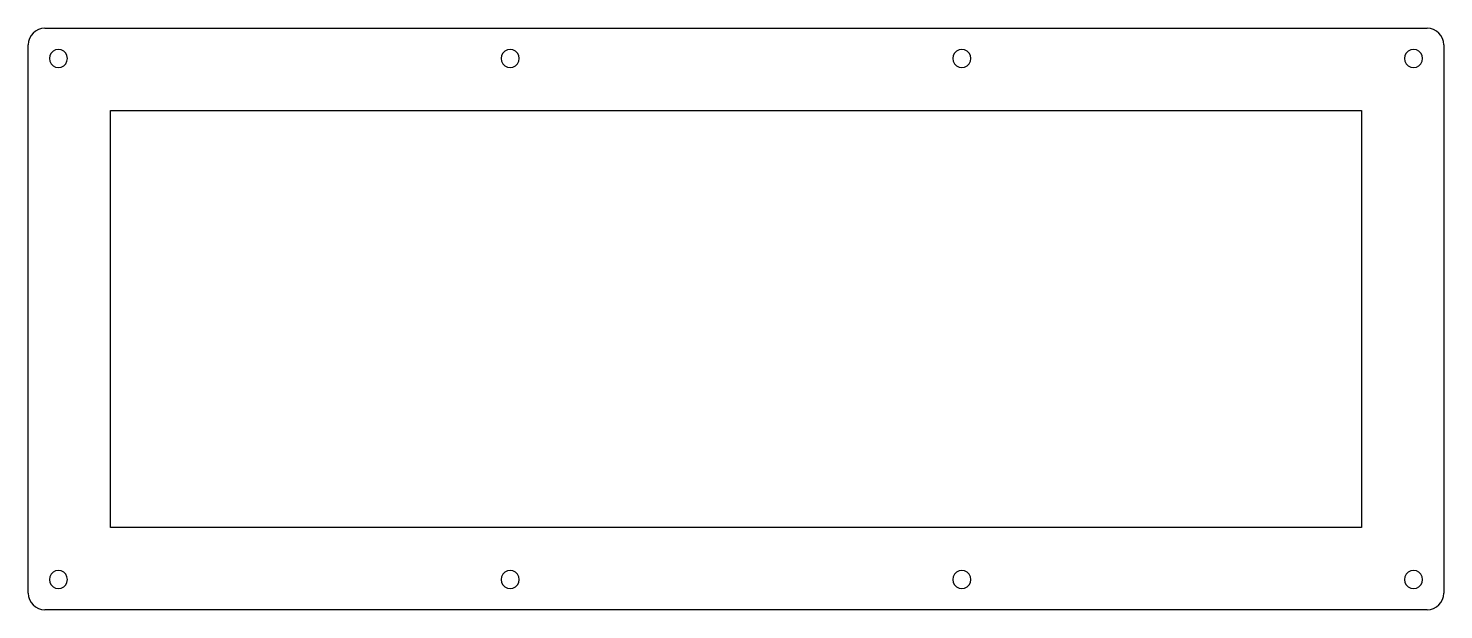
# Model space of a CAD drawing. Extents: x 4 to 263, y 4 to 111.
import ezdxf

# ---------------------------------------------------------------- set-up
doc = ezdxf.new("R2010")
doc.units = 0
doc.header["$MEASUREMENT"] = 0

msp = doc.modelspace()

# ---------------------------------------------------------------- linework, layer by layer
at = {"color": 0}
for p, q in [((7.09508, 110.558), (259.696, 110.558)), ((4.09508, 7.35691), (4.09508, 107.558)), ((8.25997, 106.028), (8.02569, 105.567)), ((8.62513, 106.393), (8.25997, 106.028)), ((9.0854, 106.627), (8.62513, 106.393)), ((9.59527, 106.707), (9.0854, 106.627)), ((10.1051, 106.627), (9.59527, 106.707)), ((10.564, 106.393), (10.1051, 106.627)), ((10.9292, 106.028), (10.564, 106.393)), ((11.1635, 105.567), (10.9292, 106.028)), ((90.7934, 106.028), (90.5591, 105.567)), ((91.1585, 106.393), (90.7934, 106.028)), ((91.6189, 106.627), (91.1585, 106.393)), ((92.1286, 106.707), (91.6189, 106.627)), ((92.6387, 106.627), (92.1286, 106.707)), ((93.0988, 106.393), (92.6387, 106.627)), ((93.4642, 106.028), (93.0988, 106.393)), ((93.6971, 105.567), (93.4642, 106.028)), ((173.327, 106.028), (173.094, 105.567)), ((173.692, 106.393), (173.327, 106.028)), ((174.152, 106.627), (173.692, 106.393)), ((174.662, 106.707), (174.152, 106.627)), ((175.172, 106.627), (174.662, 106.707)), ((175.632, 106.393), (175.172, 106.627)), ((175.998, 106.028), (175.632, 106.393)), ((176.232, 105.567), (175.998, 106.028)), ((255.862, 106.028), (255.626, 105.567)), ((256.226, 106.393), (255.862, 106.028)), ((256.686, 106.627), (256.226, 106.393)), ((257.197, 106.707), (256.686, 106.627)), ((257.706, 106.627), (257.197, 106.707)), ((258.166, 106.393), (257.706, 106.627)), ((258.531, 106.028), (258.166, 106.393)), ((258.765, 105.567), (258.531, 106.028)), ((262.696, 107.558), (262.696, 7.35691)), ((8.02569, 105.567), (7.94575, 105.058)), ((7.94575, 105.058), (8.02569, 104.547)), ((8.02569, 104.547), (8.25997, 104.089)), ((8.25997, 104.089), (8.62513, 103.724)), ((8.62513, 103.724), (9.0854, 103.489)), ((9.0854, 103.489), (9.59527, 103.408)), ((9.59527, 103.408), (10.1051, 103.489)), ((10.1051, 103.489), (10.564, 103.724)), ((10.564, 103.724), (10.9292, 104.089)), ((10.9292, 104.089), (11.1635, 104.547)), ((11.2448, 105.058), (11.1635, 105.567)), ((11.1635, 104.547), (11.2448, 105.058)), ((90.5591, 105.567), (90.478, 105.058)), ((90.478, 105.058), (90.5591, 104.547)), ((90.5591, 104.547), (90.7934, 104.089)), ((90.7934, 104.089), (91.1585, 103.724)), ((91.1585, 103.724), (91.6189, 103.489)), ((91.6189, 103.489), (92.1286, 103.408)), ((92.1286, 103.408), (92.6387, 103.489)), ((92.6387, 103.489), (93.0988, 103.724)), ((93.0988, 103.724), (93.4642, 104.089)), ((93.4642, 104.089), (93.6971, 104.547)), ((93.7782, 105.058), (93.6971, 105.567)), ((93.6971, 104.547), (93.7782, 105.058)), ((173.094, 105.567), (173.013, 105.058)), ((173.013, 105.058), (173.094, 104.547)), ((173.094, 104.547), (173.327, 104.089)), ((173.327, 104.089), (173.692, 103.724)), ((173.692, 103.724), (174.152, 103.489)), ((174.152, 103.489), (174.662, 103.408)), ((174.662, 103.408), (175.172, 103.489)), ((175.172, 103.489), (175.632, 103.724)), ((175.632, 103.724), (175.998, 104.089)), ((175.998, 104.089), (176.232, 104.547)), ((176.313, 105.058), (176.232, 105.567)), ((176.232, 104.547), (176.313, 105.058)), ((255.626, 105.567), (255.546, 105.058)), ((255.546, 105.058), (255.626, 104.547)), ((255.626, 104.547), (255.862, 104.089)), ((255.862, 104.089), (256.226, 103.724)), ((256.226, 103.724), (256.686, 103.489)), ((256.686, 103.489), (257.197, 103.408)), ((257.197, 103.408), (257.706, 103.489)), ((257.706, 103.489), (258.166, 103.724)), ((258.166, 103.724), (258.531, 104.089)), ((258.531, 104.089), (258.765, 104.547)), ((258.846, 105.058), (258.765, 105.567)), ((258.765, 104.547), (258.846, 105.058)), ((19.0941, 95.5587), (247.697, 95.5587)), ((19.0941, 19.3559), (19.0941, 95.5587)), ((247.697, 95.5587), (247.697, 19.3559)), ((247.697, 19.3559), (19.0941, 19.3559)), ((8.02569, 10.3656), (7.94575, 9.85573)), ((8.25997, 10.8259), (8.02569, 10.3656)), ((8.62513, 11.1911), (8.25997, 10.8259)), ((9.0854, 11.4267), (8.62513, 11.1911)), ((9.59527, 11.5066), (9.0854, 11.4267)), ((10.1051, 11.4267), (9.59527, 11.5066)), ((10.564, 11.1911), (10.1051, 11.4267)), ((10.9292, 10.8259), (10.564, 11.1911)), ((11.1635, 10.3656), (10.9292, 10.8259)), ((11.2448, 9.85573), (11.1635, 10.3656)), ((90.5591, 10.3656), (90.478, 9.85573)), ((90.7934, 10.8259), (90.5591, 10.3656)), ((91.1585, 11.1911), (90.7934, 10.8259)), ((91.6189, 11.4267), (91.1585, 11.1911)), ((92.1286, 11.5066), (91.6189, 11.4267)), ((92.6387, 11.4267), (92.1286, 11.5066)), ((93.0988, 11.1911), (92.6387, 11.4267)), ((93.4642, 10.8259), (93.0988, 11.1911)), ((93.6971, 10.3656), (93.4642, 10.8259)), ((93.7782, 9.85573), (93.6971, 10.3656)), ((173.094, 10.3656), (173.013, 9.85573)), ((173.327, 10.8259), (173.094, 10.3656)), ((173.692, 11.1911), (173.327, 10.8259)), ((174.152, 11.4267), (173.692, 11.1911)), ((174.662, 11.5066), (174.152, 11.4267)), ((175.172, 11.4267), (174.662, 11.5066)), ((175.632, 11.1911), (175.172, 11.4267)), ((175.998, 10.8259), (175.632, 11.1911)), ((176.232, 10.3656), (175.998, 10.8259)), ((176.313, 9.85573), (176.232, 10.3656)), ((255.626, 10.3656), (255.546, 9.85573)), ((255.862, 10.8259), (255.626, 10.3656)), ((256.226, 11.1911), (255.862, 10.8259)), ((256.686, 11.4267), (256.226, 11.1911)), ((257.197, 11.5066), (256.686, 11.4267)), ((257.706, 11.4267), (257.197, 11.5066)), ((258.166, 11.1911), (257.706, 11.4267)), ((258.531, 10.8259), (258.166, 11.1911)), ((258.765, 10.3656), (258.531, 10.8259)), ((258.846, 9.85573), (258.765, 10.3656)), ((7.94575, 9.85573), (8.02569, 9.34724)), ((8.02569, 9.34724), (8.25997, 8.88697)), ((8.25997, 8.88697), (8.62513, 8.52181)), ((8.62513, 8.52181), (9.0854, 8.28753)), ((9.0854, 8.28753), (9.59527, 8.20621)), ((9.59527, 8.20621), (10.1051, 8.28753)), ((10.1051, 8.28753), (10.564, 8.52181)), ((10.564, 8.52181), (10.9292, 8.88697)), ((10.9292, 8.88697), (11.1635, 9.34724)), ((11.1635, 9.34724), (11.2448, 9.85573)), ((90.478, 9.85573), (90.5591, 9.34724)), ((90.5591, 9.34724), (90.7934, 8.88697)), ((90.7934, 8.88697), (91.1585, 8.52181)), ((91.1585, 8.52181), (91.6189, 8.28753)), ((91.6189, 8.28753), (92.1286, 8.20621)), ((92.1286, 8.20621), (92.6387, 8.28753)), ((92.6387, 8.28753), (93.0988, 8.52181)), ((93.0988, 8.52181), (93.4642, 8.88697)), ((93.4642, 8.88697), (93.6971, 9.34724)), ((93.6971, 9.34724), (93.7782, 9.85573)), ((173.013, 9.85573), (173.094, 9.34724)), ((173.094, 9.34724), (173.327, 8.88697)), ((173.327, 8.88697), (173.692, 8.52181)), ((173.692, 8.52181), (174.152, 8.28753)), ((174.152, 8.28753), (174.662, 8.20621)), ((174.662, 8.20621), (175.172, 8.28753)), ((175.172, 8.28753), (175.632, 8.52181)), ((175.632, 8.52181), (175.998, 8.88697)), ((175.998, 8.88697), (176.232, 9.34724)), ((176.232, 9.34724), (176.313, 9.85573)), ((255.546, 9.85573), (255.626, 9.34724)), ((255.626, 9.34724), (255.862, 8.88697)), ((255.862, 8.88697), (256.226, 8.52181)), ((256.226, 8.52181), (256.686, 8.28753)), ((256.686, 8.28753), (257.197, 8.20621)), ((257.197, 8.20621), (257.706, 8.28753)), ((257.706, 8.28753), (258.166, 8.52181)), ((258.166, 8.52181), (258.531, 8.88697)), ((258.531, 8.88697), (258.765, 9.34724)), ((258.765, 9.34724), (258.846, 9.85573)), ((259.696, 4.35691), (7.09508, 4.35691))]:
    msp.add_line(p, q, dxfattribs=at)
for centre, start, end in [((7.09508, 107.558), 90, 180), ((259.696, 107.558), 0, 90), ((7.09508, 7.35691), 180, 270), ((259.696, 7.35691), 270, 0)]:
    msp.add_arc(centre, 3, start, end)

doc.saveas('drawing.dxf')
